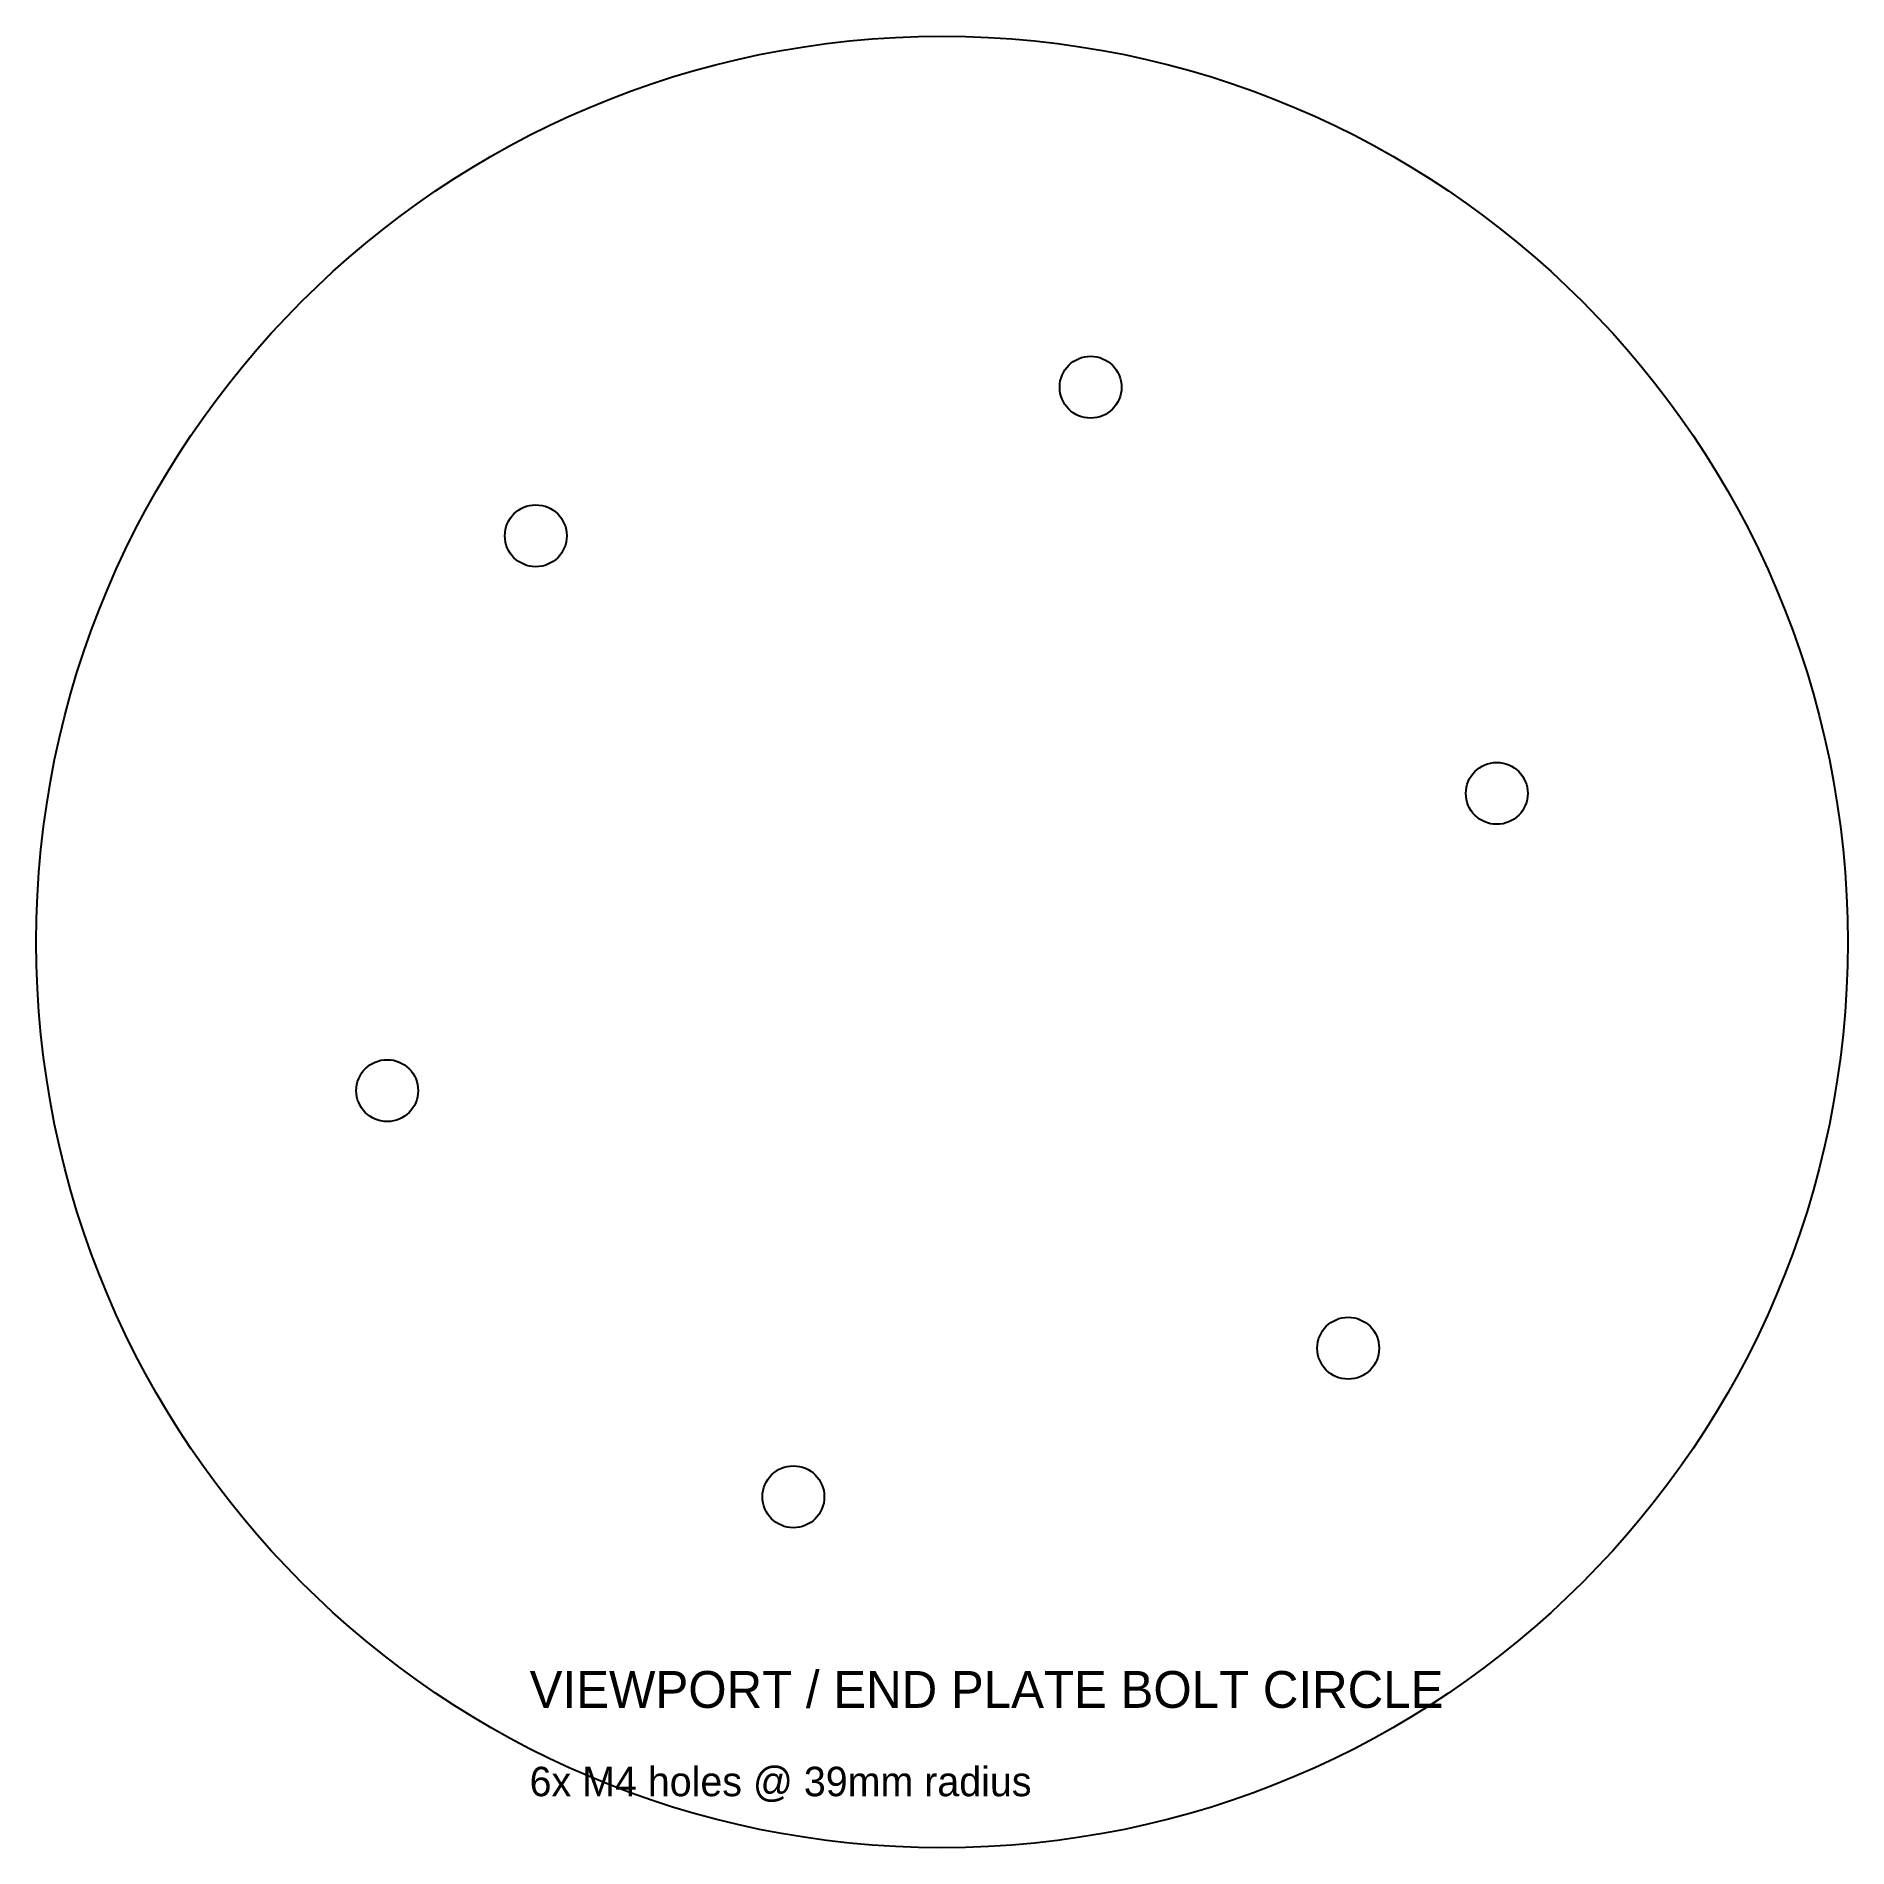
# Model space of a CAD drawing. Extents: x -62 to 62, y -62 to 62.
import ezdxf

# ---------------------------------------------------------------- set-up
doc = ezdxf.new("R2010")
doc.units = 0

msp = doc.modelspace()

# ---------------------------------------------------------------- linework, layer by layer
at = {"layer": 'CUT'}
msp.add_circle((0, 0), 61.5, dxfattribs=at)
at = {"layer": 'DRILL'}
for centre in [(10.09, 37.67), (-27.58, 27.58), (37.67, 10.09), (-37.67, -10.09), (27.58, -27.58), (-10.09, -37.67)]:
    msp.add_circle(centre, 2.1, dxfattribs=at)

# ---------------------------------------------------------------- texts
at = {"layer": 'ANNOTATE'}
for s, height, p in [('VIEWPORT / END PLATE BOLT CIRCLE', 2.5, (-28, -52)), ('6x M4 holes @ 39mm radius', 2, (-28, -58))]:
    msp.add_text(s, height=height, dxfattribs=at).set_placement(p)

doc.saveas('drawing.dxf')
